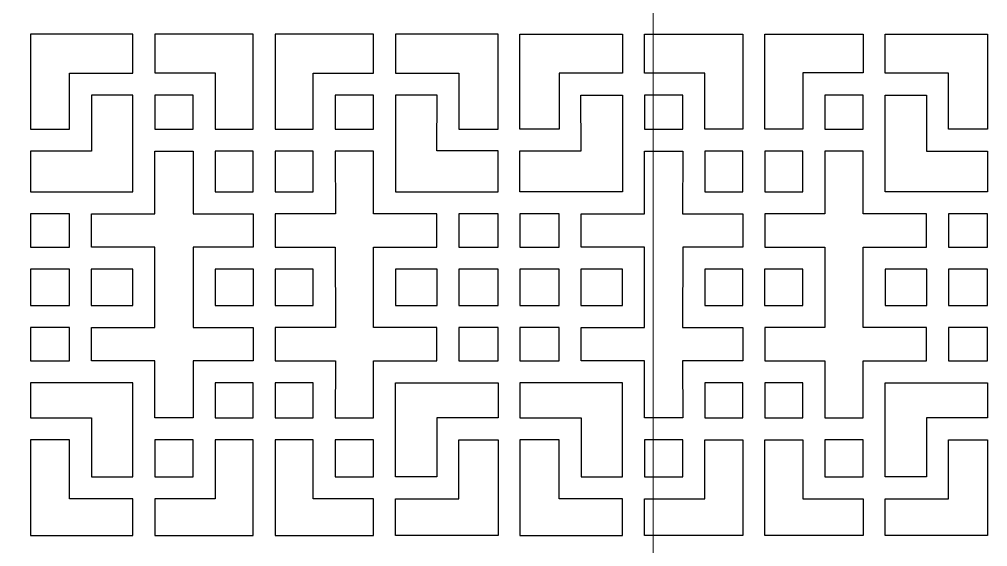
# Model space of a CAD drawing. Header units: centimetres. Extents: x -158 to 158, y -172 to 172.
# Drawn here: x -79.2 to 0.2, y 44.7 to 87.9 of the extents above; entities that cross this region are included whole.
import ezdxf

# ---------------------------------------------------------------- set-up
doc = ezdxf.new("R2010")
doc.units = ezdxf.units.CM
doc.header["$MEASUREMENT"] = 0
doc.layers.add('layer 1', color=7, linetype='Continuous')

msp = doc.modelspace()

# ---------------------------------------------------------------- linework, layer by layer
at = {"layer": 'layer 1', "color": 250, "lineweight": 9}
msp.add_lwpolyline([(-131.15161, -135.35592), (-27.25161, -135.35592), (-27.25161, 139.04408), (-131.15161, 139.04408), (-131.15161, -135.35592)], close=True, dxfattribs=at)
at = {"layer": 'layer 1', "color": 242}
for points in [[(-68.06074, 78.88348), (-64.92824, 78.88348), (-64.92824, 81.67348), (-68.06074, 81.67348), (-68.06074, 78.88348)], [(-53.28824, 78.88348), (-50.15574, 78.88348), (-50.15574, 81.67348), (-53.28824, 81.67348), (-53.28824, 78.88348)], [(-27.94618, 78.88348), (-24.81368, 78.88348), (-24.81368, 81.67348), (-27.94618, 81.67348), (-27.94618, 78.88348)], [(-13.17368, 78.88348), (-10.04118, 78.88348), (-10.04118, 81.67348), (-13.17368, 81.67348), (-13.17368, 78.88348)], [(-63.12824, 73.74849), (-59.99824, 73.74849), (-59.99824, 77.08099), (-63.12824, 77.08099), (-63.12824, 73.74849)], [(-58.21824, 73.74849), (-55.08824, 73.74849), (-55.08824, 77.08099), (-58.21824, 77.08099), (-58.21824, 73.74849)], [(-23.01368, 73.74849), (-19.88368, 73.74849), (-19.88368, 77.08099), (-23.01368, 77.08099), (-23.01368, 73.74849)], [(-18.10368, 73.74849), (-14.97368, 73.74849), (-14.97368, 77.08099), (-18.10368, 77.08099), (-18.10368, 73.74849)], [(-78.26574, 69.23348), (-75.06574, 69.23348), (-75.06574, 71.94848), (-78.26574, 71.94848), (-78.26574, 69.23348)], [(-43.15074, 69.23348), (-39.95074, 69.23348), (-39.95074, 71.94848), (-43.15074, 71.94848), (-43.15074, 69.23348)], [(-38.15118, 69.23348), (-34.95118, 69.23348), (-34.95118, 71.94848), (-38.15118, 71.94848), (-38.15118, 69.23348)], [(-3.03618, 69.23348), (0.16382, 69.23348), (0.16382, 71.94848), (-3.03618, 71.94848), (-3.03618, 69.23348)], [(-78.26574, 64.4385), (-75.06574, 64.4385), (-75.06574, 67.43348), (-78.26574, 67.43348), (-78.26574, 64.4385)], [(-73.27074, 64.4435), (-69.86324, 64.4435), (-69.86324, 67.43348), (-73.27074, 67.43348), (-73.27074, 64.4435)], [(-63.12824, 64.43849), (-59.99574, 64.43849), (-59.99574, 67.43599), (-63.12824, 67.43599), (-63.12824, 64.43849)], [(-58.21824, 64.43849), (-55.08824, 64.43849), (-55.08824, 67.43599), (-58.21824, 67.43599), (-58.21824, 64.43849)], [(-48.35324, 64.4435), (-44.94574, 64.4435), (-44.94574, 67.43348), (-48.35324, 67.43348), (-48.35324, 64.4435)], [(-43.15074, 64.4385), (-39.95074, 64.4385), (-39.95074, 67.43348), (-43.15074, 67.43348), (-43.15074, 64.4385)], [(-38.15118, 64.4385), (-34.95118, 64.4385), (-34.95118, 67.43348), (-38.15118, 67.43348), (-38.15118, 64.4385)], [(-33.15618, 64.4435), (-29.74868, 64.4435), (-29.74868, 67.43348), (-33.15618, 67.43348), (-33.15618, 64.4435)], [(-23.01368, 64.43849), (-19.88368, 64.43849), (-19.88368, 67.43599), (-23.01368, 67.43599), (-23.01368, 64.43849)], [(-18.10618, 64.43849), (-14.97368, 64.43849), (-14.97368, 67.43599), (-18.10618, 67.43599), (-18.10618, 64.43849)], [(-8.23868, 64.4435), (-4.83118, 64.4435), (-4.83118, 67.43348), (-8.23868, 67.43348), (-8.23868, 64.4435)], [(-3.03618, 64.4385), (0.16382, 64.4385), (0.16382, 67.43348), (-3.03618, 67.43348), (-3.03618, 64.4385)], [(-78.26523, 59.91626), (-75.06735, 59.91626), (-75.06735, 62.64262), (-78.26523, 62.64262), (-78.26523, 59.91626)], [(-43.15074, 59.9185), (-39.95074, 59.9185), (-39.95074, 62.64098), (-43.15074, 62.64098), (-43.15074, 59.9185)], [(-38.15118, 59.9185), (-34.95118, 59.9185), (-34.95118, 62.64098), (-38.15118, 62.64098), (-38.15118, 59.9185)], [(-3.03457, 59.91626), (0.16331, 59.91626), (0.16331, 62.64262), (-3.03457, 62.64262), (-3.03457, 59.91626)], [(-63.12824, 55.26348), (-59.99824, 55.26348), (-59.99824, 58.12098), (-63.12824, 58.12098), (-63.12824, 55.26348)], [(-58.21824, 55.26348), (-55.08574, 55.26348), (-55.08574, 58.12098), (-58.21824, 58.12098), (-58.21824, 55.26348)], [(-23.01618, 55.26348), (-19.88368, 55.26348), (-19.88368, 58.12098), (-23.01618, 58.12098), (-23.01618, 55.26348)], [(-18.10368, 55.26348), (-14.97368, 55.26348), (-14.97368, 58.12098), (-18.10368, 58.12098), (-18.10368, 55.26348)], [(-68.06074, 50.41598), (-64.92824, 50.41598), (-64.92824, 53.46348), (-68.06074, 53.46348), (-68.06074, 50.41598)], [(-53.28824, 50.41598), (-50.15574, 50.41598), (-50.15574, 53.46348), (-53.28824, 53.46348), (-53.28824, 50.41598)], [(-27.94618, 50.41598), (-24.81368, 50.41598), (-24.81368, 53.46348), (-27.94618, 53.46348), (-27.94618, 50.41598)], [(-13.17368, 50.41598), (-10.04118, 50.41598), (-10.04118, 53.46348), (-13.17368, 53.46348), (-13.17368, 50.41598)]]:
    msp.add_lwpolyline(points, close=True, dxfattribs=at)
for points, knots in [([(-75.06825, 83.47348), (-75.06825, 83.47348), (-75.06824, 78.88348), (-75.06824, 78.88348), (-75.06824, 78.88348), (-75.06824, 78.88348), (-78.26574, 78.88348), (-78.26574, 78.88348), (-78.26574, 78.88348), (-78.26574, 78.88348), (-78.26574, 86.67348), (-78.26574, 86.67348), (-78.26574, 86.67348), (-78.26574, 86.67348), (-69.86074, 86.67348), (-69.86074, 86.67348), (-69.86074, 86.67348), (-69.86074, 86.67348), (-69.86074, 83.47348), (-69.86074, 83.47348), (-69.86074, 83.47348), (-69.86074, 83.47348), (-75.06825, 83.47348), (-75.06825, 83.47348)], [0, 0, 0, 0, 0.14285714, 0.14285714, 0.14285714, 0.14285714, 0.28571429, 0.28571429, 0.28571429, 0.28571429, 0.42857143, 0.42857143, 0.42857143, 0.42857143, 0.57142857, 0.57142857, 0.57142857, 0.57142857, 0.71428571, 0.71428571, 0.71428571, 0.71428571, 1, 1, 1, 1]), ([(-63.12824, 83.49906), (-63.12824, 83.49906), (-68.06074, 83.49906), (-68.06074, 83.49906), (-68.06074, 83.49906), (-68.06074, 83.49906), (-68.06074, 86.67348), (-68.06074, 86.67348), (-68.06074, 86.67348), (-68.06074, 86.67348), (-60.00324, 86.67348), (-60.00324, 86.67348), (-60.00324, 86.67348), (-60.00324, 86.67348), (-60.00324, 78.88348), (-60.00324, 78.88348), (-60.00324, 78.88348), (-60.00324, 78.88348), (-63.12824, 78.88348), (-63.12824, 78.88348), (-63.12824, 78.88348), (-63.12824, 78.88348), (-63.12824, 83.49906), (-63.12824, 83.49906)], [0, 0, 0, 0, 0.14285714, 0.14285714, 0.14285714, 0.14285714, 0.28571429, 0.28571429, 0.28571429, 0.28571429, 0.42857143, 0.42857143, 0.42857143, 0.42857143, 0.57142857, 0.57142857, 0.57142857, 0.57142857, 0.71428571, 0.71428571, 0.71428571, 0.71428571, 1, 1, 1, 1]), ([(-50.15574, 86.67348), (-50.15574, 86.67348), (-50.15574, 83.47348), (-50.15574, 83.47348), (-50.15574, 83.47348), (-50.15574, 83.47348), (-55.08824, 83.47349), (-55.08824, 83.47349), (-55.08824, 83.47349), (-55.08824, 83.47349), (-55.08824, 78.88348), (-55.08824, 78.88348), (-55.08824, 78.88348), (-55.08824, 78.88348), (-58.21324, 78.88348), (-58.21324, 78.88348), (-58.21324, 78.88348), (-58.21324, 78.88348), (-58.21324, 86.67348), (-58.21324, 86.67348), (-58.21324, 86.67348), (-58.21324, 86.67348), (-50.15574, 86.67348), (-50.15574, 86.67348)], [0, 0, 0, 0, 0.14285714, 0.14285714, 0.14285714, 0.14285714, 0.28571429, 0.28571429, 0.28571429, 0.28571429, 0.42857143, 0.42857143, 0.42857143, 0.42857143, 0.57142857, 0.57142857, 0.57142857, 0.57142857, 0.71428571, 0.71428571, 0.71428571, 0.71428571, 1, 1, 1, 1]), ([(-39.95074, 86.67348), (-39.95074, 86.67348), (-39.95074, 78.88348), (-39.95074, 78.88348), (-39.95074, 78.88348), (-39.95074, 78.88348), (-43.14824, 78.88348), (-43.14824, 78.88348), (-43.14824, 78.88348), (-43.14824, 78.88348), (-43.14824, 83.47348), (-43.14824, 83.47348), (-43.14824, 83.47348), (-43.14824, 83.47348), (-48.35574, 83.47348), (-48.35574, 83.47348), (-48.35574, 83.47348), (-48.35574, 83.47348), (-48.35574, 86.67348), (-48.35574, 86.67348), (-48.35574, 86.67348), (-48.35574, 86.67348), (-39.95074, 86.67348), (-39.95074, 86.67348)], [0, 0, 0, 0, 0.14285714, 0.14285714, 0.14285714, 0.14285714, 0.28571429, 0.28571429, 0.28571429, 0.28571429, 0.42857143, 0.42857143, 0.42857143, 0.42857143, 0.57142857, 0.57142857, 0.57142857, 0.57142857, 0.71428571, 0.71428571, 0.71428571, 0.71428571, 1, 1, 1, 1]), ([(-38.15118, 86.67348), (-38.15118, 86.67348), (-38.15118, 78.88348), (-38.15118, 78.88348), (-38.15118, 78.88348), (-38.15118, 78.88348), (-34.95368, 78.88348), (-34.95368, 78.88348), (-34.95368, 78.88348), (-34.95368, 78.88348), (-34.95368, 83.47348), (-34.95368, 83.47348), (-34.95368, 83.47348), (-34.95368, 83.47348), (-29.74618, 83.47348), (-29.74618, 83.47348), (-29.74618, 83.47348), (-29.74618, 83.47348), (-29.74618, 86.67348), (-29.74618, 86.67348), (-29.74618, 86.67348), (-29.74618, 86.67348), (-38.15118, 86.67348), (-38.15118, 86.67348)], [0, 0, 0, 0, 0.14285714, 0.14285714, 0.14285714, 0.14285714, 0.28571429, 0.28571429, 0.28571429, 0.28571429, 0.42857143, 0.42857143, 0.42857143, 0.42857143, 0.57142857, 0.57142857, 0.57142857, 0.57142857, 0.71428571, 0.71428571, 0.71428571, 0.71428571, 1, 1, 1, 1]), ([(-27.94618, 86.67348), (-27.94618, 86.67348), (-27.94618, 83.47348), (-27.94618, 83.47348), (-27.94618, 83.47348), (-27.94618, 83.47348), (-23.01368, 83.47349), (-23.01368, 83.47349), (-23.01368, 83.47349), (-23.01368, 83.47349), (-23.01368, 78.88348), (-23.01368, 78.88348), (-23.01368, 78.88348), (-23.01368, 78.88348), (-19.88868, 78.88348), (-19.88868, 78.88348), (-19.88868, 78.88348), (-19.88868, 78.88348), (-19.88868, 86.67348), (-19.88868, 86.67348), (-19.88868, 86.67348), (-19.88868, 86.67348), (-27.94618, 86.67348), (-27.94618, 86.67348)], [0, 0, 0, 0, 0.14285714, 0.14285714, 0.14285714, 0.14285714, 0.28571429, 0.28571429, 0.28571429, 0.28571429, 0.42857143, 0.42857143, 0.42857143, 0.42857143, 0.57142857, 0.57142857, 0.57142857, 0.57142857, 0.71428571, 0.71428571, 0.71428571, 0.71428571, 1, 1, 1, 1]), ([(-14.97368, 83.49906), (-14.97368, 83.49906), (-10.04118, 83.49906), (-10.04118, 83.49906), (-10.04118, 83.49906), (-10.04118, 83.49906), (-10.04118, 86.67348), (-10.04118, 86.67348), (-10.04118, 86.67348), (-10.04118, 86.67348), (-18.09868, 86.67348), (-18.09868, 86.67348), (-18.09868, 86.67348), (-18.09868, 86.67348), (-18.09868, 78.88348), (-18.09868, 78.88348), (-18.09868, 78.88348), (-18.09868, 78.88348), (-14.97368, 78.88348), (-14.97368, 78.88348), (-14.97368, 78.88348), (-14.97368, 78.88348), (-14.97368, 83.49906), (-14.97368, 83.49906)], [0, 0, 0, 0, 0.14285714, 0.14285714, 0.14285714, 0.14285714, 0.28571429, 0.28571429, 0.28571429, 0.28571429, 0.42857143, 0.42857143, 0.42857143, 0.42857143, 0.57142857, 0.57142857, 0.57142857, 0.57142857, 0.71428571, 0.71428571, 0.71428571, 0.71428571, 1, 1, 1, 1]), ([(-3.03367, 83.47348), (-3.03367, 83.47348), (-3.03368, 78.88348), (-3.03368, 78.88348), (-3.03368, 78.88348), (-3.03368, 78.88348), (0.16382, 78.88348), (0.16382, 78.88348), (0.16382, 78.88348), (0.16382, 78.88348), (0.16382, 86.67348), (0.16382, 86.67348), (0.16382, 86.67348), (0.16382, 86.67348), (-8.24118, 86.67348), (-8.24118, 86.67348), (-8.24118, 86.67348), (-8.24118, 86.67348), (-8.24118, 83.47348), (-8.24118, 83.47348), (-8.24118, 83.47348), (-8.24118, 83.47348), (-3.03367, 83.47348), (-3.03367, 83.47348)], [0, 0, 0, 0, 0.14285714, 0.14285714, 0.14285714, 0.14285714, 0.28571429, 0.28571429, 0.28571429, 0.28571429, 0.42857143, 0.42857143, 0.42857143, 0.42857143, 0.57142857, 0.57142857, 0.57142857, 0.57142857, 0.71428571, 0.71428571, 0.71428571, 0.71428571, 1, 1, 1, 1]), ([(-69.87935, 73.74842), (-69.87935, 73.74842), (-78.26574, 73.74849), (-78.26574, 73.74849), (-78.26574, 73.74849), (-78.26574, 73.74849), (-78.26574, 77.08349), (-78.26574, 77.08349), (-78.26574, 77.08349), (-78.26574, 77.08349), (-73.26574, 77.08303), (-73.26574, 77.08303), (-73.26574, 77.08303), (-73.26574, 77.08303), (-73.26574, 81.67348), (-73.26574, 81.67348), (-73.26574, 81.67348), (-73.26574, 81.67348), (-69.86324, 81.67348), (-69.86324, 81.67348), (-69.86324, 81.67348), (-69.86324, 81.67348), (-69.87935, 73.74842), (-69.87935, 73.74842)], [0, 0, 0, 0, 0.14285714, 0.14285714, 0.14285714, 0.14285714, 0.28571429, 0.28571429, 0.28571429, 0.28571429, 0.42857143, 0.42857143, 0.42857143, 0.42857143, 0.57142857, 0.57142857, 0.57142857, 0.57142857, 0.71428571, 0.71428571, 0.71428571, 0.71428571, 1, 1, 1, 1]), ([(-48.35324, 73.74849), (-48.35324, 73.74849), (-48.35324, 81.67348), (-48.35324, 81.67348), (-48.35324, 81.67348), (-48.35324, 81.67348), (-44.94921, 81.67348), (-44.94921, 81.67348), (-44.94921, 81.67348), (-44.94921, 81.67348), (-44.95074, 77.11723), (-44.95074, 77.11723), (-44.95074, 77.11723), (-44.95074, 77.11723), (-39.95074, 77.11723), (-39.95074, 77.11723), (-39.95074, 77.11723), (-39.95074, 77.11723), (-39.95074, 73.74849), (-39.95074, 73.74849), (-39.95074, 73.74849), (-39.95074, 73.74849), (-48.35324, 73.74849), (-48.35324, 73.74849)], [0, 0, 0, 0, 0.14285714, 0.14285714, 0.14285714, 0.14285714, 0.28571429, 0.28571429, 0.28571429, 0.28571429, 0.42857143, 0.42857143, 0.42857143, 0.42857143, 0.57142857, 0.57142857, 0.57142857, 0.57142857, 0.71428571, 0.71428571, 0.71428571, 0.71428571, 1, 1, 1, 1]), ([(-29.74868, 73.74849), (-29.74868, 73.74849), (-29.74868, 81.67348), (-29.74868, 81.67348), (-29.74868, 81.67348), (-29.74868, 81.67348), (-33.15271, 81.67348), (-33.15271, 81.67348), (-33.15271, 81.67348), (-33.15271, 81.67348), (-33.15118, 77.11723), (-33.15118, 77.11723), (-33.15118, 77.11723), (-33.15118, 77.11723), (-38.15118, 77.11723), (-38.15118, 77.11723), (-38.15118, 77.11723), (-38.15118, 77.11723), (-38.15118, 73.74849), (-38.15118, 73.74849), (-38.15118, 73.74849), (-38.15118, 73.74849), (-29.74868, 73.74849), (-29.74868, 73.74849)], [0, 0, 0, 0, 0.14285714, 0.14285714, 0.14285714, 0.14285714, 0.28571429, 0.28571429, 0.28571429, 0.28571429, 0.42857143, 0.42857143, 0.42857143, 0.42857143, 0.57142857, 0.57142857, 0.57142857, 0.57142857, 0.71428571, 0.71428571, 0.71428571, 0.71428571, 1, 1, 1, 1]), ([(-8.22257, 73.74842), (-8.22257, 73.74842), (0.16382, 73.74849), (0.16382, 73.74849), (0.16382, 73.74849), (0.16382, 73.74849), (0.16382, 77.08349), (0.16382, 77.08349), (0.16382, 77.08349), (0.16382, 77.08349), (-4.83618, 77.08303), (-4.83618, 77.08303), (-4.83618, 77.08303), (-4.83618, 77.08303), (-4.83618, 81.67348), (-4.83618, 81.67348), (-4.83618, 81.67348), (-4.83618, 81.67348), (-8.23868, 81.67348), (-8.23868, 81.67348), (-8.23868, 81.67348), (-8.23868, 81.67348), (-8.22257, 73.74842), (-8.22257, 73.74842)], [0, 0, 0, 0, 0.14285714, 0.14285714, 0.14285714, 0.14285714, 0.28571429, 0.28571429, 0.28571429, 0.28571429, 0.42857143, 0.42857143, 0.42857143, 0.42857143, 0.57142857, 0.57142857, 0.57142857, 0.57142857, 0.71428571, 0.71428571, 0.71428571, 0.71428571, 1, 1, 1, 1]), ([(-68.06073, 69.23348), (-68.06073, 69.23348), (-68.06074, 62.6385), (-68.06074, 62.6385), (-68.06074, 62.6385), (-68.06074, 62.6385), (-73.26574, 62.63849), (-73.26574, 62.63849), (-73.26574, 62.63849), (-73.26574, 62.63849), (-73.26574, 59.91849), (-73.26574, 59.91849), (-73.26574, 59.91849), (-73.26574, 59.91849), (-68.06074, 59.91849), (-68.06074, 59.91849), (-68.06074, 59.91849), (-68.06074, 59.91849), (-68.06074, 55.25848), (-68.06074, 55.25848), (-68.06074, 55.25848), (-68.06074, 55.25848), (-64.93324, 55.25848), (-64.93324, 55.25848), (-64.93324, 55.25848), (-64.93324, 55.25848), (-64.93324, 59.92097), (-64.93324, 59.92097), (-64.93324, 59.92097), (-64.93324, 59.92097), (-59.99824, 59.91849), (-59.99824, 59.91849), (-59.99824, 59.91849), (-59.99824, 59.91849), (-59.99824, 62.63849), (-59.99824, 62.63849), (-59.99824, 62.63849), (-59.99824, 62.63849), (-64.93324, 62.63849), (-64.93324, 62.63849), (-64.93324, 62.63849), (-64.93324, 62.63849), (-64.93324, 69.23347), (-64.93324, 69.23347), (-64.93324, 69.23347), (-64.93324, 69.23347), (-59.99824, 69.23348), (-59.99824, 69.23348), (-59.99824, 69.23348), (-59.99824, 69.23348), (-59.99824, 71.94599), (-59.99824, 71.94599), (-59.99824, 71.94599), (-59.99824, 71.94599), (-64.93324, 71.94598), (-64.93324, 71.94598), (-64.93324, 71.94598), (-64.93324, 71.94598), (-64.93324, 77.08349), (-64.93324, 77.08349), (-64.93324, 77.08349), (-64.93324, 77.08349), (-68.06074, 77.08349), (-68.06074, 77.08349), (-68.06074, 77.08349), (-68.06074, 77.08349), (-68.06074, 71.94599), (-68.06074, 71.94599), (-68.06074, 71.94599), (-68.06074, 71.94599), (-73.26574, 71.94599), (-73.26574, 71.94599), (-73.26574, 71.94599), (-73.26574, 71.94599), (-73.26574, 69.23348), (-73.26574, 69.23348), (-73.26574, 69.23348), (-73.26574, 69.23348), (-68.06073, 69.23348), (-68.06073, 69.23348)], [0, 0, 0, 0, 0.04761905, 0.04761905, 0.04761905, 0.04761905, 0.0952381, 0.0952381, 0.0952381, 0.0952381, 0.14285714, 0.14285714, 0.14285714, 0.14285714, 0.19047619, 0.19047619, 0.19047619, 0.19047619, 0.23809524, 0.23809524, 0.23809524, 0.23809524, 0.28571429, 0.28571429, 0.28571429, 0.28571429, 0.33333333, 0.33333333, 0.33333333, 0.33333333, 0.38095238, 0.38095238, 0.38095238, 0.38095238, 0.42857143, 0.42857143, 0.42857143, 0.42857143, 0.47619048, 0.47619048, 0.47619048, 0.47619048, 0.52380952, 0.52380952, 0.52380952, 0.52380952, 0.57142857, 0.57142857, 0.57142857, 0.57142857, 0.61904762, 0.61904762, 0.61904762, 0.61904762, 0.66666667, 0.66666667, 0.66666667, 0.66666667, 0.71428571, 0.71428571, 0.71428571, 0.71428571, 0.76190476, 0.76190476, 0.76190476, 0.76190476, 0.80952381, 0.80952381, 0.80952381, 0.80952381, 0.85714286, 0.85714286, 0.85714286, 0.85714286, 0.9047619, 0.9047619, 0.9047619, 0.9047619, 1, 1, 1, 1]), ([(-53.27076, 62.63849), (-53.27076, 62.63849), (-53.28324, 69.23349), (-53.28324, 69.23349), (-53.28324, 69.23349), (-53.28324, 69.23349), (-58.21824, 69.23348), (-58.21824, 69.23348), (-58.21824, 69.23348), (-58.21824, 69.23348), (-58.21824, 71.94599), (-58.21824, 71.94599), (-58.21824, 71.94599), (-58.21824, 71.94599), (-53.27077, 71.94599), (-53.27077, 71.94599), (-53.27077, 71.94599), (-53.27077, 71.94599), (-53.28324, 77.08349), (-53.28324, 77.08349), (-53.28324, 77.08349), (-53.28324, 77.08349), (-50.15574, 77.08349), (-50.15574, 77.08349), (-50.15574, 77.08349), (-50.15574, 77.08349), (-50.15574, 71.94599), (-50.15574, 71.94599), (-50.15574, 71.94599), (-50.15574, 71.94599), (-44.95074, 71.94599), (-44.95074, 71.94599), (-44.95074, 71.94599), (-44.95074, 71.94599), (-44.95074, 69.23348), (-44.95074, 69.23348), (-44.95074, 69.23348), (-44.95074, 69.23348), (-50.15574, 69.23349), (-50.15574, 69.23349), (-50.15574, 69.23349), (-50.15574, 69.23349), (-50.15574, 62.63848), (-50.15574, 62.63848), (-50.15574, 62.63848), (-50.15574, 62.63848), (-44.95074, 62.63849), (-44.95074, 62.63849), (-44.95074, 62.63849), (-44.95074, 62.63849), (-44.95074, 59.91849), (-44.95074, 59.91849), (-44.95074, 59.91849), (-44.95074, 59.91849), (-50.15574, 59.92098), (-50.15574, 59.92098), (-50.15574, 59.92098), (-50.15574, 59.92098), (-50.15574, 55.25848), (-50.15574, 55.25848), (-50.15574, 55.25848), (-50.15574, 55.25848), (-53.28324, 55.25848), (-53.28324, 55.25848), (-53.28324, 55.25848), (-53.28324, 55.25848), (-53.27077, 59.91849), (-53.27077, 59.91849), (-53.27077, 59.91849), (-53.27077, 59.91849), (-58.21824, 59.91849), (-58.21824, 59.91849), (-58.21824, 59.91849), (-58.21824, 59.91849), (-58.21824, 62.63849), (-58.21824, 62.63849), (-58.21824, 62.63849), (-58.21824, 62.63849), (-53.27076, 62.63849), (-53.27076, 62.63849)], [0, 0, 0, 0, 0.04761905, 0.04761905, 0.04761905, 0.04761905, 0.0952381, 0.0952381, 0.0952381, 0.0952381, 0.14285714, 0.14285714, 0.14285714, 0.14285714, 0.19047619, 0.19047619, 0.19047619, 0.19047619, 0.23809524, 0.23809524, 0.23809524, 0.23809524, 0.28571429, 0.28571429, 0.28571429, 0.28571429, 0.33333333, 0.33333333, 0.33333333, 0.33333333, 0.38095238, 0.38095238, 0.38095238, 0.38095238, 0.42857143, 0.42857143, 0.42857143, 0.42857143, 0.47619048, 0.47619048, 0.47619048, 0.47619048, 0.52380952, 0.52380952, 0.52380952, 0.52380952, 0.57142857, 0.57142857, 0.57142857, 0.57142857, 0.61904762, 0.61904762, 0.61904762, 0.61904762, 0.66666667, 0.66666667, 0.66666667, 0.66666667, 0.71428571, 0.71428571, 0.71428571, 0.71428571, 0.76190476, 0.76190476, 0.76190476, 0.76190476, 0.80952381, 0.80952381, 0.80952381, 0.80952381, 0.85714286, 0.85714286, 0.85714286, 0.85714286, 0.9047619, 0.9047619, 0.9047619, 0.9047619, 1, 1, 1, 1]), ([(-24.83116, 62.63849), (-24.83116, 62.63849), (-24.81868, 69.23349), (-24.81868, 69.23349), (-24.81868, 69.23349), (-24.81868, 69.23349), (-19.88368, 69.23348), (-19.88368, 69.23348), (-19.88368, 69.23348), (-19.88368, 69.23348), (-19.88368, 71.94599), (-19.88368, 71.94599), (-19.88368, 71.94599), (-19.88368, 71.94599), (-24.83115, 71.94599), (-24.83115, 71.94599), (-24.83115, 71.94599), (-24.83115, 71.94599), (-24.81868, 77.08349), (-24.81868, 77.08349), (-24.81868, 77.08349), (-24.81868, 77.08349), (-27.94618, 77.08349), (-27.94618, 77.08349), (-27.94618, 77.08349), (-27.94618, 77.08349), (-27.94618, 71.94599), (-27.94618, 71.94599), (-27.94618, 71.94599), (-27.94618, 71.94599), (-33.15118, 71.94599), (-33.15118, 71.94599), (-33.15118, 71.94599), (-33.15118, 71.94599), (-33.15118, 69.23348), (-33.15118, 69.23348), (-33.15118, 69.23348), (-33.15118, 69.23348), (-27.94618, 69.23349), (-27.94618, 69.23349), (-27.94618, 69.23349), (-27.94618, 69.23349), (-27.94618, 62.63848), (-27.94618, 62.63848), (-27.94618, 62.63848), (-27.94618, 62.63848), (-33.15118, 62.63849), (-33.15118, 62.63849), (-33.15118, 62.63849), (-33.15118, 62.63849), (-33.15118, 59.91849), (-33.15118, 59.91849), (-33.15118, 59.91849), (-33.15118, 59.91849), (-27.94618, 59.92098), (-27.94618, 59.92098), (-27.94618, 59.92098), (-27.94618, 59.92098), (-27.94618, 55.25848), (-27.94618, 55.25848), (-27.94618, 55.25848), (-27.94618, 55.25848), (-24.81868, 55.25848), (-24.81868, 55.25848), (-24.81868, 55.25848), (-24.81868, 55.25848), (-24.83115, 59.91849), (-24.83115, 59.91849), (-24.83115, 59.91849), (-24.83115, 59.91849), (-19.88368, 59.91849), (-19.88368, 59.91849), (-19.88368, 59.91849), (-19.88368, 59.91849), (-19.88368, 62.63849), (-19.88368, 62.63849), (-19.88368, 62.63849), (-19.88368, 62.63849), (-24.83116, 62.63849), (-24.83116, 62.63849)], [0, 0, 0, 0, 0.04761905, 0.04761905, 0.04761905, 0.04761905, 0.0952381, 0.0952381, 0.0952381, 0.0952381, 0.14285714, 0.14285714, 0.14285714, 0.14285714, 0.19047619, 0.19047619, 0.19047619, 0.19047619, 0.23809524, 0.23809524, 0.23809524, 0.23809524, 0.28571429, 0.28571429, 0.28571429, 0.28571429, 0.33333333, 0.33333333, 0.33333333, 0.33333333, 0.38095238, 0.38095238, 0.38095238, 0.38095238, 0.42857143, 0.42857143, 0.42857143, 0.42857143, 0.47619048, 0.47619048, 0.47619048, 0.47619048, 0.52380952, 0.52380952, 0.52380952, 0.52380952, 0.57142857, 0.57142857, 0.57142857, 0.57142857, 0.61904762, 0.61904762, 0.61904762, 0.61904762, 0.66666667, 0.66666667, 0.66666667, 0.66666667, 0.71428571, 0.71428571, 0.71428571, 0.71428571, 0.76190476, 0.76190476, 0.76190476, 0.76190476, 0.80952381, 0.80952381, 0.80952381, 0.80952381, 0.85714286, 0.85714286, 0.85714286, 0.85714286, 0.9047619, 0.9047619, 0.9047619, 0.9047619, 1, 1, 1, 1]), ([(-10.04119, 69.23348), (-10.04119, 69.23348), (-10.04118, 62.6385), (-10.04118, 62.6385), (-10.04118, 62.6385), (-10.04118, 62.6385), (-4.83618, 62.63849), (-4.83618, 62.63849), (-4.83618, 62.63849), (-4.83618, 62.63849), (-4.83618, 59.91849), (-4.83618, 59.91849), (-4.83618, 59.91849), (-4.83618, 59.91849), (-10.04118, 59.91849), (-10.04118, 59.91849), (-10.04118, 59.91849), (-10.04118, 59.91849), (-10.04118, 55.25848), (-10.04118, 55.25848), (-10.04118, 55.25848), (-10.04118, 55.25848), (-13.16868, 55.25848), (-13.16868, 55.25848), (-13.16868, 55.25848), (-13.16868, 55.25848), (-13.16868, 59.92097), (-13.16868, 59.92097), (-13.16868, 59.92097), (-13.16868, 59.92097), (-18.10368, 59.91849), (-18.10368, 59.91849), (-18.10368, 59.91849), (-18.10368, 59.91849), (-18.10368, 62.63849), (-18.10368, 62.63849), (-18.10368, 62.63849), (-18.10368, 62.63849), (-13.16868, 62.63849), (-13.16868, 62.63849), (-13.16868, 62.63849), (-13.16868, 62.63849), (-13.16868, 69.23347), (-13.16868, 69.23347), (-13.16868, 69.23347), (-13.16868, 69.23347), (-18.10368, 69.23348), (-18.10368, 69.23348), (-18.10368, 69.23348), (-18.10368, 69.23348), (-18.10368, 71.94599), (-18.10368, 71.94599), (-18.10368, 71.94599), (-18.10368, 71.94599), (-13.16868, 71.94598), (-13.16868, 71.94598), (-13.16868, 71.94598), (-13.16868, 71.94598), (-13.16868, 77.08349), (-13.16868, 77.08349), (-13.16868, 77.08349), (-13.16868, 77.08349), (-10.04118, 77.08349), (-10.04118, 77.08349), (-10.04118, 77.08349), (-10.04118, 77.08349), (-10.04118, 71.94599), (-10.04118, 71.94599), (-10.04118, 71.94599), (-10.04118, 71.94599), (-4.83618, 71.94599), (-4.83618, 71.94599), (-4.83618, 71.94599), (-4.83618, 71.94599), (-4.83618, 69.23348), (-4.83618, 69.23348), (-4.83618, 69.23348), (-4.83618, 69.23348), (-10.04119, 69.23348), (-10.04119, 69.23348)], [0, 0, 0, 0, 0.04761905, 0.04761905, 0.04761905, 0.04761905, 0.0952381, 0.0952381, 0.0952381, 0.0952381, 0.14285714, 0.14285714, 0.14285714, 0.14285714, 0.19047619, 0.19047619, 0.19047619, 0.19047619, 0.23809524, 0.23809524, 0.23809524, 0.23809524, 0.28571429, 0.28571429, 0.28571429, 0.28571429, 0.33333333, 0.33333333, 0.33333333, 0.33333333, 0.38095238, 0.38095238, 0.38095238, 0.38095238, 0.42857143, 0.42857143, 0.42857143, 0.42857143, 0.47619048, 0.47619048, 0.47619048, 0.47619048, 0.52380952, 0.52380952, 0.52380952, 0.52380952, 0.57142857, 0.57142857, 0.57142857, 0.57142857, 0.61904762, 0.61904762, 0.61904762, 0.61904762, 0.66666667, 0.66666667, 0.66666667, 0.66666667, 0.71428571, 0.71428571, 0.71428571, 0.71428571, 0.76190476, 0.76190476, 0.76190476, 0.76190476, 0.80952381, 0.80952381, 0.80952381, 0.80952381, 0.85714286, 0.85714286, 0.85714286, 0.85714286, 0.9047619, 0.9047619, 0.9047619, 0.9047619, 1, 1, 1, 1]), ([(-73.26574, 55.26348), (-73.26574, 55.26348), (-78.26574, 55.26226), (-78.26574, 55.26226), (-78.26574, 55.26226), (-78.26574, 55.26226), (-78.26574, 58.11848), (-78.26574, 58.11848), (-78.26574, 58.11848), (-78.26574, 58.11848), (-69.86864, 58.11848), (-69.86864, 58.11848), (-69.86864, 58.11848), (-69.86864, 58.11848), (-69.86324, 50.41598), (-69.86324, 50.41598), (-69.86324, 50.41598), (-69.86324, 50.41598), (-73.26574, 50.41598), (-73.26574, 50.41598), (-73.26574, 50.41598), (-73.26574, 50.41598), (-73.26574, 55.26348), (-73.26574, 55.26348)], [0, 0, 0, 0, 0.14285714, 0.14285714, 0.14285714, 0.14285714, 0.28571429, 0.28571429, 0.28571429, 0.28571429, 0.42857143, 0.42857143, 0.42857143, 0.42857143, 0.57142857, 0.57142857, 0.57142857, 0.57142857, 0.71428571, 0.71428571, 0.71428571, 0.71428571, 1, 1, 1, 1]), ([(-44.95074, 55.26348), (-44.95074, 55.26348), (-39.95074, 55.25848), (-39.95074, 55.25848), (-39.95074, 55.25848), (-39.95074, 55.25848), (-39.95074, 58.11848), (-39.95074, 58.11848), (-39.95074, 58.11848), (-39.95074, 58.11848), (-48.35324, 58.11848), (-48.35324, 58.11848), (-48.35324, 58.11848), (-48.35324, 58.11848), (-48.35324, 50.41598), (-48.35324, 50.41598), (-48.35324, 50.41598), (-48.35324, 50.41598), (-44.95074, 50.41598), (-44.95074, 50.41598), (-44.95074, 50.41598), (-44.95074, 50.41598), (-44.95074, 55.26348), (-44.95074, 55.26348)], [0, 0, 0, 0, 0.14285714, 0.14285714, 0.14285714, 0.14285714, 0.28571429, 0.28571429, 0.28571429, 0.28571429, 0.42857143, 0.42857143, 0.42857143, 0.42857143, 0.57142857, 0.57142857, 0.57142857, 0.57142857, 0.71428571, 0.71428571, 0.71428571, 0.71428571, 1, 1, 1, 1]), ([(-33.15118, 55.26348), (-33.15118, 55.26348), (-38.15118, 55.25848), (-38.15118, 55.25848), (-38.15118, 55.25848), (-38.15118, 55.25848), (-38.15118, 58.11848), (-38.15118, 58.11848), (-38.15118, 58.11848), (-38.15118, 58.11848), (-29.74868, 58.11848), (-29.74868, 58.11848), (-29.74868, 58.11848), (-29.74868, 58.11848), (-29.74868, 50.41598), (-29.74868, 50.41598), (-29.74868, 50.41598), (-29.74868, 50.41598), (-33.15118, 50.41598), (-33.15118, 50.41598), (-33.15118, 50.41598), (-33.15118, 50.41598), (-33.15118, 55.26348), (-33.15118, 55.26348)], [0, 0, 0, 0, 0.14285714, 0.14285714, 0.14285714, 0.14285714, 0.28571429, 0.28571429, 0.28571429, 0.28571429, 0.42857143, 0.42857143, 0.42857143, 0.42857143, 0.57142857, 0.57142857, 0.57142857, 0.57142857, 0.71428571, 0.71428571, 0.71428571, 0.71428571, 1, 1, 1, 1]), ([(-4.83618, 55.26348), (-4.83618, 55.26348), (0.16382, 55.26226), (0.16382, 55.26226), (0.16382, 55.26226), (0.16382, 55.26226), (0.16382, 58.11848), (0.16382, 58.11848), (0.16382, 58.11848), (0.16382, 58.11848), (-8.23328, 58.11848), (-8.23328, 58.11848), (-8.23328, 58.11848), (-8.23328, 58.11848), (-8.23868, 50.41598), (-8.23868, 50.41598), (-8.23868, 50.41598), (-8.23868, 50.41598), (-4.83618, 50.41598), (-4.83618, 50.41598), (-4.83618, 50.41598), (-4.83618, 50.41598), (-4.83618, 55.26348), (-4.83618, 55.26348)], [0, 0, 0, 0, 0.14285714, 0.14285714, 0.14285714, 0.14285714, 0.28571429, 0.28571429, 0.28571429, 0.28571429, 0.42857143, 0.42857143, 0.42857143, 0.42857143, 0.57142857, 0.57142857, 0.57142857, 0.57142857, 0.71428571, 0.71428571, 0.71428571, 0.71428571, 1, 1, 1, 1]), ([(-78.26574, 53.46098), (-78.26574, 53.46098), (-75.06574, 53.46098), (-75.06574, 53.46098), (-75.06574, 53.46098), (-75.06574, 53.46098), (-75.06823, 48.61598), (-75.06823, 48.61598), (-75.06823, 48.61598), (-75.06823, 48.61598), (-69.86324, 48.61598), (-69.86324, 48.61598), (-69.86324, 48.61598), (-69.86324, 48.61598), (-69.86324, 45.60598), (-69.86324, 45.60598), (-69.86324, 45.60598), (-69.86324, 45.60598), (-78.26574, 45.60598), (-78.26574, 45.60598), (-78.26574, 45.60598), (-78.26574, 45.60598), (-78.26574, 53.46098), (-78.26574, 53.46098)], [0, 0, 0, 0, 0.14285714, 0.14285714, 0.14285714, 0.14285714, 0.28571429, 0.28571429, 0.28571429, 0.28571429, 0.42857143, 0.42857143, 0.42857143, 0.42857143, 0.57142857, 0.57142857, 0.57142857, 0.57142857, 0.71428571, 0.71428571, 0.71428571, 0.71428571, 1, 1, 1, 1]), ([(-63.12824, 48.61598), (-63.12824, 48.61598), (-63.12824, 53.46098), (-63.12824, 53.46098), (-63.12824, 53.46098), (-63.12824, 53.46098), (-59.99824, 53.46098), (-59.99824, 53.46098), (-59.99824, 53.46098), (-59.99824, 53.46098), (-59.99824, 45.60598), (-59.99824, 45.60598), (-59.99824, 45.60598), (-59.99824, 45.60598), (-68.06074, 45.60598), (-68.06074, 45.60598), (-68.06074, 45.60598), (-68.06074, 45.60598), (-68.06074, 48.61598), (-68.06074, 48.61598), (-68.06074, 48.61598), (-68.06074, 48.61598), (-63.12824, 48.61598), (-63.12824, 48.61598)], [0, 0, 0, 0, 0.14285714, 0.14285714, 0.14285714, 0.14285714, 0.28571429, 0.28571429, 0.28571429, 0.28571429, 0.42857143, 0.42857143, 0.42857143, 0.42857143, 0.57142857, 0.57142857, 0.57142857, 0.57142857, 0.71428571, 0.71428571, 0.71428571, 0.71428571, 1, 1, 1, 1]), ([(-58.21824, 45.60598), (-58.21824, 45.60598), (-58.21824, 53.46098), (-58.21824, 53.46098), (-58.21824, 53.46098), (-58.21824, 53.46098), (-55.08573, 53.46098), (-55.08573, 53.46098), (-55.08573, 53.46098), (-55.08573, 53.46098), (-55.08824, 48.61598), (-55.08824, 48.61598), (-55.08824, 48.61598), (-55.08824, 48.61598), (-50.15574, 48.61598), (-50.15574, 48.61598), (-50.15574, 48.61598), (-50.15574, 48.61598), (-50.15574, 45.60598), (-50.15574, 45.60598), (-50.15574, 45.60598), (-50.15574, 45.60598), (-58.21824, 45.60598), (-58.21824, 45.60598)], [0, 0, 0, 0, 0.14285714, 0.14285714, 0.14285714, 0.14285714, 0.28571429, 0.28571429, 0.28571429, 0.28571429, 0.42857143, 0.42857143, 0.42857143, 0.42857143, 0.57142857, 0.57142857, 0.57142857, 0.57142857, 0.71428571, 0.71428571, 0.71428571, 0.71428571, 1, 1, 1, 1]), ([(-39.95074, 45.60598), (-39.95074, 45.60598), (-39.95074, 53.46098), (-39.95074, 53.46098), (-39.95074, 53.46098), (-39.95074, 53.46098), (-43.15074, 53.46098), (-43.15074, 53.46098), (-43.15074, 53.46098), (-43.15074, 53.46098), (-43.14824, 48.61598), (-43.14824, 48.61598), (-43.14824, 48.61598), (-43.14824, 48.61598), (-48.35324, 48.61598), (-48.35324, 48.61598), (-48.35324, 48.61598), (-48.35324, 48.61598), (-48.35324, 45.60598), (-48.35324, 45.60598), (-48.35324, 45.60598), (-48.35324, 45.60598), (-39.95074, 45.60598), (-39.95074, 45.60598)], [0, 0, 0, 0, 0.14285714, 0.14285714, 0.14285714, 0.14285714, 0.28571429, 0.28571429, 0.28571429, 0.28571429, 0.42857143, 0.42857143, 0.42857143, 0.42857143, 0.57142857, 0.57142857, 0.57142857, 0.57142857, 0.71428571, 0.71428571, 0.71428571, 0.71428571, 1, 1, 1, 1]), ([(-38.15118, 45.60598), (-38.15118, 45.60598), (-38.15118, 53.46098), (-38.15118, 53.46098), (-38.15118, 53.46098), (-38.15118, 53.46098), (-34.95118, 53.46098), (-34.95118, 53.46098), (-34.95118, 53.46098), (-34.95118, 53.46098), (-34.95368, 48.61598), (-34.95368, 48.61598), (-34.95368, 48.61598), (-34.95368, 48.61598), (-29.74868, 48.61598), (-29.74868, 48.61598), (-29.74868, 48.61598), (-29.74868, 48.61598), (-29.74868, 45.60598), (-29.74868, 45.60598), (-29.74868, 45.60598), (-29.74868, 45.60598), (-38.15118, 45.60598), (-38.15118, 45.60598)], [0, 0, 0, 0, 0.14285714, 0.14285714, 0.14285714, 0.14285714, 0.28571429, 0.28571429, 0.28571429, 0.28571429, 0.42857143, 0.42857143, 0.42857143, 0.42857143, 0.57142857, 0.57142857, 0.57142857, 0.57142857, 0.71428571, 0.71428571, 0.71428571, 0.71428571, 1, 1, 1, 1]), ([(-19.88368, 45.60598), (-19.88368, 45.60598), (-19.88368, 53.46098), (-19.88368, 53.46098), (-19.88368, 53.46098), (-19.88368, 53.46098), (-23.01619, 53.46098), (-23.01619, 53.46098), (-23.01619, 53.46098), (-23.01619, 53.46098), (-23.01368, 48.61598), (-23.01368, 48.61598), (-23.01368, 48.61598), (-23.01368, 48.61598), (-27.94618, 48.61598), (-27.94618, 48.61598), (-27.94618, 48.61598), (-27.94618, 48.61598), (-27.94618, 45.60598), (-27.94618, 45.60598), (-27.94618, 45.60598), (-27.94618, 45.60598), (-19.88368, 45.60598), (-19.88368, 45.60598)], [0, 0, 0, 0, 0.14285714, 0.14285714, 0.14285714, 0.14285714, 0.28571429, 0.28571429, 0.28571429, 0.28571429, 0.42857143, 0.42857143, 0.42857143, 0.42857143, 0.57142857, 0.57142857, 0.57142857, 0.57142857, 0.71428571, 0.71428571, 0.71428571, 0.71428571, 1, 1, 1, 1]), ([(-14.97368, 48.61598), (-14.97368, 48.61598), (-14.97368, 53.46098), (-14.97368, 53.46098), (-14.97368, 53.46098), (-14.97368, 53.46098), (-18.10368, 53.46098), (-18.10368, 53.46098), (-18.10368, 53.46098), (-18.10368, 53.46098), (-18.10368, 45.60598), (-18.10368, 45.60598), (-18.10368, 45.60598), (-18.10368, 45.60598), (-10.04118, 45.60598), (-10.04118, 45.60598), (-10.04118, 45.60598), (-10.04118, 45.60598), (-10.04118, 48.61598), (-10.04118, 48.61598), (-10.04118, 48.61598), (-10.04118, 48.61598), (-14.97368, 48.61598), (-14.97368, 48.61598)], [0, 0, 0, 0, 0.14285714, 0.14285714, 0.14285714, 0.14285714, 0.28571429, 0.28571429, 0.28571429, 0.28571429, 0.42857143, 0.42857143, 0.42857143, 0.42857143, 0.57142857, 0.57142857, 0.57142857, 0.57142857, 0.71428571, 0.71428571, 0.71428571, 0.71428571, 1, 1, 1, 1]), ([(0.16382, 53.46098), (0.16382, 53.46098), (-3.03618, 53.46098), (-3.03618, 53.46098), (-3.03618, 53.46098), (-3.03618, 53.46098), (-3.03369, 48.61598), (-3.03369, 48.61598), (-3.03369, 48.61598), (-3.03369, 48.61598), (-8.23868, 48.61598), (-8.23868, 48.61598), (-8.23868, 48.61598), (-8.23868, 48.61598), (-8.23868, 45.60598), (-8.23868, 45.60598), (-8.23868, 45.60598), (-8.23868, 45.60598), (0.16382, 45.60598), (0.16382, 45.60598), (0.16382, 45.60598), (0.16382, 45.60598), (0.16382, 53.46098), (0.16382, 53.46098)], [0, 0, 0, 0, 0.14285714, 0.14285714, 0.14285714, 0.14285714, 0.28571429, 0.28571429, 0.28571429, 0.28571429, 0.42857143, 0.42857143, 0.42857143, 0.42857143, 0.57142857, 0.57142857, 0.57142857, 0.57142857, 0.71428571, 0.71428571, 0.71428571, 0.71428571, 1, 1, 1, 1])]:
    msp.add_open_spline(points, degree=3, knots=knots, dxfattribs=at)

doc.saveas('drawing.dxf')
